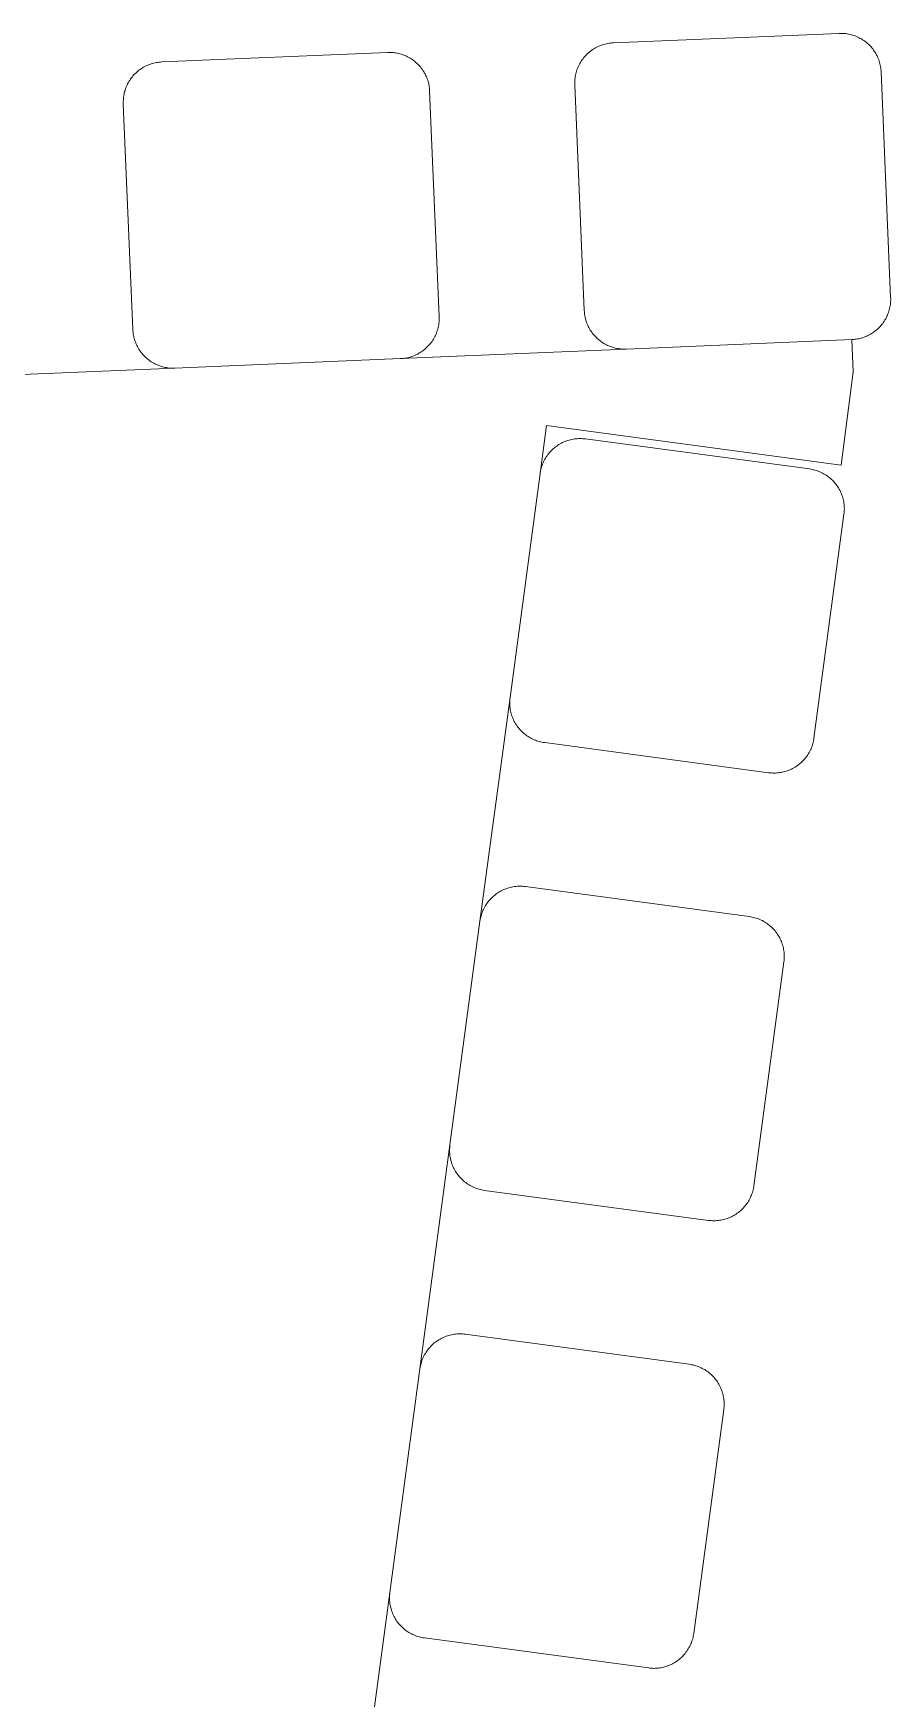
# Model space of a CAD drawing. Header units: millimetres. Extents: x -62 to 2493, y 278 to 1866.
# Drawn here: x 1191.5 to 1297.8, y 1638.2 to 1844.7 of the extents above; entities that cross this region are included whole.
import ezdxf

# ---------------------------------------------------------------- set-up
doc = ezdxf.new("R2010")
doc.units = ezdxf.units.MM
doc.layers.add('ZANO_R', color=7, linetype='Continuous', lineweight=0)

msp = doc.modelspace()

# ---------------------------------------------------------------- linework, layer by layer
at = {"layer": 'ZANO_R'}
for p, q in [((1263.41, 1843.54), (1291.38, 1844.72)), ((1291.38, 1844.72), (1291.55, 1844.72)), ((1291.55, 1844.72), (1291.73, 1844.72)), ((1291.73, 1844.72), (1291.9, 1844.71)), ((1291.9, 1844.71), (1292.07, 1844.7)), ((1292.07, 1844.7), (1292.24, 1844.68)), ((1292.24, 1844.68), (1292.4, 1844.66)), ((1292.4, 1844.66), (1292.57, 1844.63)), ((1292.57, 1844.63), (1292.74, 1844.59)), ((1292.74, 1844.59), (1292.9, 1844.55)), ((1292.9, 1844.55), (1293.07, 1844.5)), ((1293.07, 1844.5), (1293.23, 1844.45)), ((1293.23, 1844.45), (1293.39, 1844.39)), ((1293.39, 1844.39), (1293.55, 1844.33)), ((1293.55, 1844.33), (1293.71, 1844.26)), ((1293.71, 1844.26), (1293.86, 1844.18)), ((1293.86, 1844.18), (1294.01, 1844.1)), ((1294.01, 1844.1), (1294.16, 1844.02)), ((1294.16, 1844.02), (1294.3, 1843.93)), ((1207.46, 1841.17), (1235.43, 1842.35)), ((1235.43, 1842.35), (1235.6, 1842.36)), ((1235.6, 1842.36), (1235.78, 1842.36)), ((1235.78, 1842.36), (1235.95, 1842.35)), ((1235.95, 1842.35), (1236.12, 1842.34)), ((1236.12, 1842.34), (1236.29, 1842.32)), ((1236.29, 1842.32), (1236.45, 1842.29)), ((1236.45, 1842.29), (1236.62, 1842.26)), ((1236.62, 1842.26), (1236.79, 1842.23)), ((1236.79, 1842.23), (1236.95, 1842.18)), ((1236.95, 1842.18), (1237.12, 1842.14)), ((1237.12, 1842.14), (1237.28, 1842.08)), ((1237.28, 1842.08), (1237.44, 1842.02)), ((1237.44, 1842.02), (1237.6, 1841.96)), ((1237.6, 1841.96), (1237.76, 1841.89)), ((1259.82, 1841.8), (1259.94, 1841.92)), ((1259.94, 1841.92), (1260.06, 1842.05)), ((1260.06, 1842.05), (1260.18, 1842.17)), ((1260.18, 1842.17), (1260.3, 1842.28)), ((1260.3, 1842.28), (1260.43, 1842.39)), ((1260.43, 1842.39), (1260.57, 1842.5)), ((1260.57, 1842.5), (1260.7, 1842.6)), ((1260.7, 1842.6), (1260.84, 1842.7)), ((1260.84, 1842.7), (1260.99, 1842.79)), ((1260.99, 1842.79), (1261.13, 1842.88)), ((1261.13, 1842.88), (1261.28, 1842.96)), ((1261.28, 1842.96), (1261.44, 1843.04)), ((1261.44, 1843.04), (1261.59, 1843.11)), ((1261.59, 1843.11), (1261.75, 1843.18)), ((1261.75, 1843.18), (1261.91, 1843.24)), ((1261.91, 1843.24), (1262.07, 1843.29)), ((1262.07, 1843.29), (1262.23, 1843.34)), ((1262.23, 1843.34), (1262.4, 1843.39)), ((1262.4, 1843.39), (1262.56, 1843.43)), ((1262.56, 1843.43), (1262.73, 1843.46)), ((1262.73, 1843.46), (1262.9, 1843.49)), ((1262.9, 1843.49), (1263.07, 1843.51)), ((1263.07, 1843.51), (1263.24, 1843.53)), ((1263.24, 1843.53), (1263.41, 1843.54)), ((1294.3, 1843.93), (1294.45, 1843.83)), ((1294.45, 1843.83), (1294.58, 1843.73)), ((1294.58, 1843.73), (1294.72, 1843.63)), ((1294.72, 1843.63), (1294.85, 1843.52)), ((1294.85, 1843.52), (1294.98, 1843.41)), ((1294.98, 1843.41), (1295.1, 1843.29)), ((1295.1, 1843.29), (1295.22, 1843.17)), ((1295.22, 1843.17), (1295.34, 1843.04)), ((1295.34, 1843.04), (1295.45, 1842.91)), ((1295.45, 1842.91), (1295.55, 1842.78)), ((1295.55, 1842.78), (1295.66, 1842.64)), ((1295.66, 1842.64), (1295.75, 1842.5)), ((1295.75, 1842.5), (1295.85, 1842.36)), ((1295.85, 1842.36), (1295.93, 1842.21)), ((1295.93, 1842.21), (1296.02, 1842.06)), ((1296.02, 1842.06), (1296.09, 1841.91)), ((1296.09, 1841.91), (1296.16, 1841.75)), ((1204.23, 1839.8), (1204.35, 1839.92)), ((1204.35, 1839.92), (1204.48, 1840.03)), ((1204.48, 1840.03), (1204.62, 1840.14)), ((1204.62, 1840.14), (1204.75, 1840.24)), ((1204.75, 1840.24), (1204.89, 1840.33)), ((1204.89, 1840.33), (1205.04, 1840.43)), ((1205.04, 1840.43), (1205.18, 1840.51)), ((1205.18, 1840.51), (1205.33, 1840.6)), ((1205.33, 1840.6), (1205.49, 1840.67)), ((1205.49, 1840.67), (1205.64, 1840.75)), ((1205.64, 1840.75), (1205.8, 1840.81)), ((1205.8, 1840.81), (1205.96, 1840.87)), ((1205.96, 1840.87), (1206.12, 1840.93)), ((1206.12, 1840.93), (1206.28, 1840.98)), ((1206.28, 1840.98), (1206.45, 1841.02)), ((1206.45, 1841.02), (1206.61, 1841.06)), ((1206.61, 1841.06), (1206.78, 1841.1)), ((1206.78, 1841.1), (1206.95, 1841.12)), ((1206.95, 1841.12), (1207.12, 1841.15)), ((1207.12, 1841.15), (1207.29, 1841.16)), ((1207.29, 1841.16), (1207.46, 1841.17)), ((1237.76, 1841.89), (1237.91, 1841.82)), ((1237.91, 1841.82), (1238.06, 1841.74)), ((1238.06, 1841.74), (1238.21, 1841.65)), ((1238.21, 1841.65), (1238.35, 1841.56)), ((1238.35, 1841.56), (1238.5, 1841.47)), ((1238.5, 1841.47), (1238.63, 1841.37)), ((1238.63, 1841.37), (1238.77, 1841.26)), ((1238.77, 1841.26), (1238.9, 1841.15)), ((1238.9, 1841.15), (1239.03, 1841.04)), ((1239.03, 1841.04), (1239.15, 1840.92)), ((1239.15, 1840.92), (1239.27, 1840.8)), ((1239.27, 1840.8), (1239.39, 1840.68)), ((1239.39, 1840.68), (1239.5, 1840.55)), ((1239.5, 1840.55), (1239.6, 1840.41)), ((1239.6, 1840.41), (1239.71, 1840.28)), ((1239.71, 1840.28), (1239.8, 1840.13)), ((1239.8, 1840.13), (1239.9, 1839.99)), ((1239.9, 1839.99), (1239.98, 1839.84)), ((1239.98, 1839.84), (1240.07, 1839.69)), ((1258.75, 1839.69), (1258.79, 1839.85)), ((1258.79, 1839.85), (1258.84, 1840.02)), ((1258.84, 1840.02), (1258.9, 1840.18)), ((1258.9, 1840.18), (1258.95, 1840.34)), ((1258.95, 1840.34), (1259.02, 1840.5)), ((1259.02, 1840.5), (1259.09, 1840.65)), ((1259.09, 1840.65), (1259.16, 1840.81)), ((1259.16, 1840.81), (1259.24, 1840.96)), ((1259.24, 1840.96), (1259.33, 1841.1)), ((1259.33, 1841.1), (1259.42, 1841.25)), ((1259.42, 1841.25), (1259.51, 1841.39)), ((1259.51, 1841.39), (1259.61, 1841.53)), ((1259.61, 1841.53), (1259.72, 1841.67)), ((1259.72, 1841.67), (1259.82, 1841.8)), ((1296.16, 1841.75), (1296.23, 1841.6)), ((1296.23, 1841.6), (1296.29, 1841.44)), ((1296.29, 1841.44), (1296.35, 1841.27)), ((1296.35, 1841.27), (1296.4, 1841.11)), ((1296.4, 1841.11), (1296.44, 1840.95)), ((1296.44, 1840.95), (1296.48, 1840.78)), ((1296.48, 1840.78), (1296.52, 1840.61)), ((1296.52, 1840.61), (1296.54, 1840.44)), ((1296.54, 1840.44), (1296.56, 1840.28)), ((1296.56, 1840.28), (1296.58, 1840.11)), ((1296.58, 1840.11), (1296.59, 1839.93)), ((1296.59, 1839.93), (1297.77, 1811.96)), ((1202.89, 1837.65), (1202.95, 1837.81)), ((1202.95, 1837.81), (1203, 1837.97)), ((1203, 1837.97), (1203.07, 1838.13)), ((1203.07, 1838.13), (1203.14, 1838.29)), ((1203.14, 1838.29), (1203.21, 1838.44)), ((1203.21, 1838.44), (1203.29, 1838.59)), ((1203.29, 1838.59), (1203.38, 1838.74)), ((1203.38, 1838.74), (1203.47, 1838.88)), ((1203.47, 1838.88), (1203.56, 1839.03)), ((1203.56, 1839.03), (1203.66, 1839.17)), ((1203.66, 1839.17), (1203.77, 1839.3)), ((1203.77, 1839.3), (1203.87, 1839.43)), ((1203.87, 1839.43), (1203.99, 1839.56)), ((1203.99, 1839.56), (1204.11, 1839.68)), ((1204.11, 1839.68), (1204.23, 1839.8)), ((1240.07, 1839.69), (1240.14, 1839.54)), ((1240.14, 1839.54), (1240.21, 1839.39)), ((1240.21, 1839.39), (1240.28, 1839.23)), ((1240.28, 1839.23), (1240.34, 1839.07)), ((1240.34, 1839.07), (1240.4, 1838.91)), ((1240.4, 1838.91), (1240.45, 1838.75)), ((1240.45, 1838.75), (1240.49, 1838.58)), ((1240.49, 1838.58), (1240.53, 1838.42)), ((1240.53, 1838.42), (1240.57, 1838.25)), ((1240.57, 1838.25), (1240.59, 1838.08)), ((1240.59, 1838.08), (1240.61, 1837.91)), ((1240.61, 1837.91), (1240.63, 1837.74)), ((1258.62, 1838.67), (1258.63, 1838.84)), ((1258.62, 1838.5), (1258.62, 1838.67)), ((1258.62, 1838.33), (1258.62, 1838.5)), ((1259.81, 1810.35), (1258.62, 1838.33)), ((1258.63, 1838.84), (1258.64, 1839.01)), ((1258.64, 1839.01), (1258.66, 1839.18)), ((1258.66, 1839.18), (1258.69, 1839.35)), ((1258.69, 1839.35), (1258.72, 1839.52)), ((1258.72, 1839.52), (1258.75, 1839.69)), ((1202.67, 1836.31), (1202.68, 1836.48)), ((1202.67, 1836.14), (1202.67, 1836.31)), ((1202.67, 1835.97), (1202.67, 1836.14)), ((1203.86, 1807.99), (1202.67, 1835.97)), ((1202.68, 1836.48), (1202.69, 1836.65)), ((1202.69, 1836.65), (1202.71, 1836.82)), ((1202.71, 1836.82), (1202.74, 1836.99)), ((1202.74, 1836.99), (1202.77, 1837.15)), ((1202.77, 1837.15), (1202.8, 1837.32)), ((1202.8, 1837.32), (1202.84, 1837.49)), ((1202.84, 1837.49), (1202.89, 1837.65)), ((1240.63, 1837.74), (1240.64, 1837.57)), ((1240.64, 1837.57), (1241.82, 1809.59)), ((1297.71, 1810.94), (1297.68, 1810.77)), ((1297.74, 1811.11), (1297.71, 1810.94)), ((1297.76, 1811.28), (1297.74, 1811.11)), ((1297.77, 1811.45), (1297.76, 1811.28)), ((1297.77, 1811.96), (1297.78, 1811.79)), ((1297.78, 1811.62), (1297.77, 1811.45)), ((1297.78, 1811.79), (1297.78, 1811.62)), ((1241.81, 1808.91), (1241.79, 1808.74)), ((1241.82, 1809.08), (1241.81, 1808.91)), ((1241.82, 1809.59), (1241.83, 1809.42)), ((1241.83, 1809.25), (1241.82, 1809.08)), ((1241.83, 1809.42), (1241.83, 1809.25)), ((1259.82, 1810.18), (1259.81, 1810.35)), ((1259.83, 1810.01), (1259.82, 1810.18)), ((1259.85, 1809.85), (1259.83, 1810.01)), ((1259.88, 1809.68), (1259.85, 1809.85)), ((1259.92, 1809.51), (1259.88, 1809.68)), ((1259.95, 1809.34), (1259.92, 1809.51)), ((1260, 1809.18), (1259.95, 1809.34)), ((1260.05, 1809.01), (1260, 1809.18)), ((1260.1, 1808.85), (1260.05, 1809.01)), ((1296.89, 1808.9), (1296.79, 1808.76)), ((1296.98, 1809.04), (1296.89, 1808.9)), ((1297.07, 1809.19), (1296.98, 1809.04)), ((1297.16, 1809.33), (1297.07, 1809.19)), ((1297.24, 1809.48), (1297.16, 1809.33)), ((1297.31, 1809.64), (1297.24, 1809.48)), ((1297.38, 1809.79), (1297.31, 1809.64)), ((1297.44, 1809.95), (1297.38, 1809.79)), ((1297.5, 1810.11), (1297.44, 1809.95)), ((1297.56, 1810.27), (1297.5, 1810.11)), ((1297.6, 1810.44), (1297.56, 1810.27)), ((1297.64, 1810.6), (1297.6, 1810.44)), ((1297.68, 1810.77), (1297.64, 1810.6)), ((1203.87, 1807.82), (1203.86, 1807.99)), ((1203.88, 1807.65), (1203.87, 1807.82)), ((1203.9, 1807.48), (1203.88, 1807.65)), ((1203.93, 1807.31), (1203.9, 1807.48)), ((1203.97, 1807.14), (1203.93, 1807.31)), ((1204, 1806.98), (1203.97, 1807.14)), ((1204.05, 1806.81), (1204, 1806.98)), ((1204.1, 1806.65), (1204.05, 1806.81)), ((1241.12, 1806.82), (1241.03, 1806.68)), ((1241.21, 1806.97), (1241.12, 1806.82)), ((1241.29, 1807.12), (1241.21, 1806.97)), ((1241.36, 1807.27), (1241.29, 1807.12)), ((1241.43, 1807.43), (1241.36, 1807.27)), ((1241.49, 1807.59), (1241.43, 1807.43)), ((1241.55, 1807.75), (1241.49, 1807.59)), ((1241.61, 1807.91), (1241.55, 1807.75)), ((1241.65, 1808.07), (1241.61, 1807.91)), ((1241.69, 1808.24), (1241.65, 1808.07)), ((1241.73, 1808.41), (1241.69, 1808.24)), ((1241.76, 1808.57), (1241.73, 1808.41)), ((1241.79, 1808.74), (1241.76, 1808.57)), ((1260.17, 1808.69), (1260.1, 1808.85)), ((1260.23, 1808.54), (1260.17, 1808.69)), ((1260.3, 1808.38), (1260.23, 1808.54)), ((1260.38, 1808.23), (1260.3, 1808.38)), ((1260.46, 1808.08), (1260.38, 1808.23)), ((1260.55, 1807.93), (1260.46, 1808.08)), ((1260.64, 1807.79), (1260.55, 1807.93)), ((1260.74, 1807.65), (1260.64, 1807.79)), ((1260.84, 1807.51), (1260.74, 1807.65)), ((1260.95, 1807.38), (1260.84, 1807.51)), ((1261.06, 1807.25), (1260.95, 1807.38)), ((1261.18, 1807.12), (1261.06, 1807.25)), ((1261.3, 1807), (1261.18, 1807.12)), ((1261.42, 1806.88), (1261.3, 1807)), ((1261.55, 1806.77), (1261.42, 1806.88)), ((1293.67, 1806.83), (1293.5, 1806.8)), ((1293.83, 1806.86), (1293.67, 1806.83)), ((1294, 1806.9), (1293.83, 1806.86)), ((1294.17, 1806.94), (1294, 1806.9)), ((1294.33, 1807), (1294.17, 1806.94)), ((1294.49, 1807.05), (1294.33, 1807)), ((1294.65, 1807.11), (1294.49, 1807.05)), ((1294.81, 1807.18), (1294.65, 1807.11)), ((1294.96, 1807.25), (1294.81, 1807.18)), ((1295.11, 1807.33), (1294.96, 1807.25)), ((1295.26, 1807.41), (1295.11, 1807.33)), ((1295.41, 1807.5), (1295.26, 1807.41)), ((1295.55, 1807.59), (1295.41, 1807.5)), ((1295.69, 1807.69), (1295.55, 1807.59)), ((1295.83, 1807.79), (1295.69, 1807.69)), ((1295.96, 1807.9), (1295.83, 1807.79)), ((1296.09, 1808.01), (1295.96, 1807.9)), ((1296.22, 1808.12), (1296.09, 1808.01)), ((1296.34, 1808.24), (1296.22, 1808.12)), ((1296.46, 1808.37), (1296.34, 1808.24)), ((1296.57, 1808.49), (1296.46, 1808.37)), ((1296.68, 1808.62), (1296.57, 1808.49)), ((1296.79, 1808.76), (1296.68, 1808.62)), ((1204.15, 1806.49), (1204.1, 1806.65)), ((1204.22, 1806.33), (1204.15, 1806.49)), ((1204.28, 1806.17), (1204.22, 1806.33)), ((1204.35, 1806.02), (1204.28, 1806.17)), ((1204.43, 1805.87), (1204.35, 1806.02)), ((1204.51, 1805.72), (1204.43, 1805.87)), ((1204.6, 1805.57), (1204.51, 1805.72)), ((1204.69, 1805.43), (1204.6, 1805.57)), ((1204.79, 1805.28), (1204.69, 1805.43)), ((1204.89, 1805.15), (1204.79, 1805.28)), ((1205, 1805.01), (1204.89, 1805.15)), ((1205.11, 1804.88), (1205, 1805.01)), ((1205.23, 1804.76), (1205.11, 1804.88)), ((1205.35, 1804.64), (1205.23, 1804.76)), ((1265.01, 1805.57), (1237.04, 1804.39)), ((1238.7, 1804.75), (1238.54, 1804.69)), ((1238.86, 1804.81), (1238.7, 1804.75)), ((1239.01, 1804.89), (1238.86, 1804.81)), ((1239.16, 1804.96), (1239.01, 1804.89)), ((1239.31, 1805.05), (1239.16, 1804.96)), ((1239.46, 1805.13), (1239.31, 1805.05)), ((1239.6, 1805.23), (1239.46, 1805.13)), ((1239.74, 1805.32), (1239.6, 1805.23)), ((1239.88, 1805.42), (1239.74, 1805.32)), ((1240.01, 1805.53), (1239.88, 1805.42)), ((1240.14, 1805.64), (1240.01, 1805.53)), ((1240.27, 1805.76), (1240.14, 1805.64)), ((1240.39, 1805.88), (1240.27, 1805.76)), ((1240.51, 1806), (1240.39, 1805.88)), ((1240.62, 1806.13), (1240.51, 1806)), ((1240.73, 1806.26), (1240.62, 1806.13)), ((1240.84, 1806.39), (1240.73, 1806.26)), ((1240.94, 1806.53), (1240.84, 1806.39)), ((1241.03, 1806.68), (1240.94, 1806.53)), ((1261.68, 1806.66), (1261.55, 1806.77)), ((1261.81, 1806.56), (1261.68, 1806.66)), ((1261.95, 1806.46), (1261.81, 1806.56)), ((1262.09, 1806.36), (1261.95, 1806.46)), ((1262.24, 1806.27), (1262.09, 1806.36)), ((1262.39, 1806.19), (1262.24, 1806.27)), ((1262.54, 1806.11), (1262.39, 1806.19)), ((1262.69, 1806.03), (1262.54, 1806.11)), ((1262.85, 1805.96), (1262.69, 1806.03)), ((1263.01, 1805.9), (1262.85, 1805.96)), ((1263.17, 1805.84), (1263.01, 1805.9)), ((1263.33, 1805.79), (1263.17, 1805.84)), ((1263.49, 1805.74), (1263.33, 1805.79)), ((1263.66, 1805.7), (1263.49, 1805.74)), ((1263.82, 1805.66), (1263.66, 1805.7)), ((1263.99, 1805.63), (1263.82, 1805.66)), ((1264.16, 1805.61), (1263.99, 1805.63)), ((1264.33, 1805.59), (1264.16, 1805.61)), ((1264.5, 1805.58), (1264.33, 1805.59)), ((1264.67, 1805.57), (1264.5, 1805.58)), ((1264.84, 1805.57), (1264.67, 1805.57)), ((1265.01, 1805.57), (1264.84, 1805.57)), ((1292.99, 1806.75), (1265.01, 1805.57)), ((1293.13, 1802.76), (1292.97, 1806.75)), ((1293.16, 1806.76), (1292.99, 1806.75)), ((1293.33, 1806.78), (1293.16, 1806.76)), ((1293.5, 1806.8), (1293.33, 1806.78)), ((1209.06, 1803.21), (1181.09, 1802.02)), ((1205.47, 1804.52), (1205.35, 1804.64)), ((1205.6, 1804.41), (1205.47, 1804.52)), ((1205.73, 1804.3), (1205.6, 1804.41)), ((1205.86, 1804.19), (1205.73, 1804.3)), ((1206, 1804.09), (1205.86, 1804.19)), ((1206.14, 1804), (1206, 1804.09)), ((1206.29, 1803.91), (1206.14, 1804)), ((1206.44, 1803.82), (1206.29, 1803.91)), ((1206.59, 1803.74), (1206.44, 1803.82)), ((1206.74, 1803.67), (1206.59, 1803.74)), ((1206.9, 1803.6), (1206.74, 1803.67)), ((1207.06, 1803.54), (1206.9, 1803.6)), ((1207.22, 1803.48), (1207.06, 1803.54)), ((1207.38, 1803.42), (1207.22, 1803.48)), ((1207.54, 1803.38), (1207.38, 1803.42)), ((1207.71, 1803.33), (1207.54, 1803.38)), ((1207.87, 1803.3), (1207.71, 1803.33)), ((1208.04, 1803.27), (1207.87, 1803.3)), ((1208.21, 1803.24), (1208.04, 1803.27)), ((1208.38, 1803.22), (1208.21, 1803.24)), ((1208.55, 1803.21), (1208.38, 1803.22)), ((1208.72, 1803.2), (1208.55, 1803.21)), ((1208.89, 1803.2), (1208.72, 1803.2)), ((1209.06, 1803.21), (1208.89, 1803.2)), ((1237.04, 1804.39), (1209.06, 1803.21)), ((1237.21, 1804.4), (1237.04, 1804.39)), ((1237.38, 1804.41), (1237.21, 1804.4)), ((1237.55, 1804.44), (1237.38, 1804.41)), ((1237.72, 1804.46), (1237.55, 1804.44)), ((1237.88, 1804.5), (1237.72, 1804.46)), ((1238.05, 1804.54), (1237.88, 1804.5)), ((1238.22, 1804.58), (1238.05, 1804.54)), ((1238.38, 1804.63), (1238.22, 1804.58)), ((1238.54, 1804.69), (1238.38, 1804.63)), ((1291.64, 1791.19), (1293.13, 1802.76)), ((1254.33, 1790.14), (1255.13, 1796.09)), ((1255.13, 1796.09), (1291.64, 1791.19)), ((1258.42, 1794.4), (1258.59, 1794.43)), ((1258.59, 1794.43), (1258.76, 1794.45)), ((1258.76, 1794.45), (1258.93, 1794.46)), ((1258.93, 1794.46), (1259.1, 1794.47)), ((1259.1, 1794.47), (1259.27, 1794.47)), ((1259.27, 1794.47), (1259.44, 1794.47)), ((1259.44, 1794.47), (1259.61, 1794.46)), ((1259.61, 1794.46), (1259.78, 1794.45)), ((1259.78, 1794.45), (1259.95, 1794.43)), ((1259.95, 1794.43), (1287.7, 1790.71)), ((1255.19, 1792.34), (1255.29, 1792.48)), ((1255.29, 1792.48), (1255.4, 1792.62)), ((1255.4, 1792.62), (1255.51, 1792.75)), ((1255.51, 1792.75), (1255.62, 1792.88)), ((1255.62, 1792.88), (1255.74, 1793)), ((1255.74, 1793), (1255.86, 1793.12)), ((1255.86, 1793.12), (1255.99, 1793.23)), ((1255.99, 1793.23), (1256.12, 1793.34)), ((1256.12, 1793.34), (1256.25, 1793.45)), ((1256.25, 1793.45), (1256.39, 1793.55)), ((1256.39, 1793.55), (1256.53, 1793.65)), ((1256.53, 1793.65), (1256.67, 1793.74)), ((1256.67, 1793.74), (1256.82, 1793.82)), ((1256.82, 1793.82), (1256.97, 1793.91)), ((1256.97, 1793.91), (1257.12, 1793.98)), ((1257.12, 1793.98), (1257.28, 1794.05)), ((1257.28, 1794.05), (1257.44, 1794.12)), ((1257.44, 1794.12), (1257.6, 1794.18)), ((1257.6, 1794.18), (1257.76, 1794.24)), ((1257.76, 1794.24), (1257.92, 1794.28)), ((1257.92, 1794.28), (1258.09, 1794.33)), ((1258.09, 1794.33), (1258.25, 1794.37)), ((1258.25, 1794.37), (1258.42, 1794.4)), ((1254.33, 1790.14), (1254.35, 1790.31)), ((1254.35, 1790.31), (1254.39, 1790.48)), ((1254.39, 1790.48), (1254.42, 1790.64)), ((1254.42, 1790.64), (1254.47, 1790.81)), ((1254.47, 1790.81), (1254.51, 1790.97)), ((1254.51, 1790.97), (1254.57, 1791.13)), ((1254.57, 1791.13), (1254.63, 1791.29)), ((1254.63, 1791.29), (1254.69, 1791.45)), ((1254.69, 1791.45), (1254.76, 1791.61)), ((1254.76, 1791.61), (1254.84, 1791.76)), ((1254.84, 1791.76), (1254.92, 1791.91)), ((1254.92, 1791.91), (1255, 1792.06)), ((1255, 1792.06), (1255.1, 1792.2)), ((1255.1, 1792.2), (1255.19, 1792.34)), ((1287.7, 1790.71), (1287.87, 1790.68)), ((1287.87, 1790.68), (1288.04, 1790.65)), ((1288.04, 1790.65), (1288.2, 1790.61)), ((1288.2, 1790.61), (1288.37, 1790.57)), ((1288.37, 1790.57), (1288.53, 1790.52)), ((1288.53, 1790.52), (1288.7, 1790.47)), ((1288.7, 1790.47), (1288.86, 1790.41)), ((1288.86, 1790.41), (1289.01, 1790.34)), ((1289.01, 1790.34), (1289.17, 1790.27)), ((1250.61, 1762.39), (1254.33, 1790.14)), ((1289.17, 1790.27), (1289.32, 1790.2)), ((1289.32, 1790.2), (1289.47, 1790.12)), ((1289.47, 1790.12), (1289.62, 1790.03)), ((1289.62, 1790.03), (1289.77, 1789.94)), ((1289.77, 1789.94), (1289.91, 1789.84)), ((1289.91, 1789.84), (1290.04, 1789.74)), ((1290.04, 1789.74), (1290.18, 1789.64)), ((1290.18, 1789.64), (1290.31, 1789.53)), ((1290.31, 1789.53), (1290.44, 1789.42)), ((1290.44, 1789.42), (1290.56, 1789.3)), ((1290.56, 1789.3), (1290.68, 1789.18)), ((1290.68, 1789.18), (1290.79, 1789.05)), ((1290.79, 1789.05), (1290.9, 1788.92)), ((1290.9, 1788.92), (1291.01, 1788.78)), ((1291.01, 1788.78), (1291.11, 1788.65)), ((1291.11, 1788.65), (1291.21, 1788.51)), ((1291.21, 1788.51), (1291.3, 1788.36)), ((1291.3, 1788.36), (1291.39, 1788.22)), ((1291.39, 1788.22), (1291.47, 1788.07)), ((1291.47, 1788.07), (1291.54, 1787.91)), ((1291.54, 1787.91), (1291.62, 1787.76)), ((1291.62, 1787.76), (1291.68, 1787.6)), ((1291.68, 1787.6), (1291.74, 1787.44)), ((1291.74, 1787.44), (1291.8, 1787.28)), ((1291.8, 1787.28), (1291.85, 1787.12)), ((1291.85, 1787.12), (1291.89, 1786.95)), ((1291.89, 1786.95), (1291.93, 1786.78)), ((1291.93, 1786.78), (1291.96, 1786.62)), ((1291.96, 1786.62), (1291.99, 1786.45)), ((1291.99, 1786.45), (1292.01, 1786.28)), ((1292.01, 1786.28), (1292.02, 1786.11)), ((1291.99, 1785.09), (1288.27, 1757.33)), ((1292.01, 1785.26), (1291.99, 1785.09)), ((1292.03, 1785.43), (1292.01, 1785.26)), ((1292.02, 1786.11), (1292.03, 1785.94)), ((1292.03, 1785.94), (1292.04, 1785.77)), ((1292.04, 1785.77), (1292.03, 1785.6)), ((1292.03, 1785.6), (1292.03, 1785.43)), ((1246.88, 1734.64), (1250.61, 1762.39)), ((1250.56, 1761.88), (1250.57, 1762.05)), ((1250.56, 1761.71), (1250.56, 1761.88)), ((1250.56, 1761.54), (1250.56, 1761.71)), ((1250.57, 1761.37), (1250.56, 1761.54)), ((1250.57, 1762.05), (1250.59, 1762.22)), ((1250.59, 1762.22), (1250.61, 1762.39)), ((1250.59, 1761.2), (1250.57, 1761.37)), ((1250.61, 1761.03), (1250.59, 1761.2)), ((1250.64, 1760.86), (1250.61, 1761.03)), ((1250.67, 1760.69), (1250.64, 1760.86)), ((1250.71, 1760.52), (1250.67, 1760.69)), ((1250.75, 1760.36), (1250.71, 1760.52)), ((1250.8, 1760.2), (1250.75, 1760.36)), ((1250.86, 1760.03), (1250.8, 1760.2)), ((1250.92, 1759.87), (1250.86, 1760.03)), ((1250.98, 1759.72), (1250.92, 1759.87)), ((1251.05, 1759.56), (1250.98, 1759.72)), ((1251.13, 1759.41), (1251.05, 1759.56)), ((1251.21, 1759.26), (1251.13, 1759.41)), ((1251.3, 1759.11), (1251.21, 1759.26)), ((1251.39, 1758.97), (1251.3, 1759.11)), ((1251.49, 1758.83), (1251.39, 1758.97)), ((1251.59, 1758.69), (1251.49, 1758.83)), ((1251.69, 1758.56), (1251.59, 1758.69)), ((1251.8, 1758.42), (1251.69, 1758.56)), ((1251.92, 1758.3), (1251.8, 1758.42)), ((1252.04, 1758.18), (1251.92, 1758.3)), ((1252.16, 1758.06), (1252.04, 1758.18)), ((1252.29, 1757.94), (1252.16, 1758.06)), ((1252.42, 1757.83), (1252.29, 1757.94)), ((1252.55, 1757.73), (1252.42, 1757.83)), ((1252.69, 1757.63), (1252.55, 1757.73)), ((1252.83, 1757.53), (1252.69, 1757.63)), ((1252.98, 1757.44), (1252.83, 1757.53)), ((1253.12, 1757.36), (1252.98, 1757.44)), ((1253.28, 1757.28), (1253.12, 1757.36)), ((1253.43, 1757.2), (1253.28, 1757.28)), ((1288.27, 1757.33), (1288.24, 1757.17)), ((1253.58, 1757.13), (1253.43, 1757.2)), ((1253.74, 1757.07), (1253.58, 1757.13)), ((1253.9, 1757.01), (1253.74, 1757.07)), ((1254.06, 1756.95), (1253.9, 1757.01)), ((1254.23, 1756.9), (1254.06, 1756.95)), ((1254.39, 1756.86), (1254.23, 1756.9)), ((1254.56, 1756.82), (1254.39, 1756.86)), ((1254.73, 1756.79), (1254.56, 1756.82)), ((1254.9, 1756.77), (1254.73, 1756.79)), ((1282.65, 1753.04), (1254.9, 1756.77)), ((1287.5, 1755.27), (1287.41, 1755.13)), ((1287.59, 1755.42), (1287.5, 1755.27)), ((1287.68, 1755.56), (1287.59, 1755.42)), ((1287.76, 1755.71), (1287.68, 1755.56)), ((1287.84, 1755.87), (1287.76, 1755.71)), ((1287.91, 1756.02), (1287.84, 1755.87)), ((1287.97, 1756.18), (1287.91, 1756.02)), ((1288.03, 1756.34), (1287.97, 1756.18)), ((1288.08, 1756.5), (1288.03, 1756.34)), ((1288.13, 1756.67), (1288.08, 1756.5)), ((1288.17, 1756.83), (1288.13, 1756.67)), ((1288.21, 1757), (1288.17, 1756.83)), ((1288.24, 1757.17), (1288.21, 1757)), ((1284.51, 1753.15), (1284.35, 1753.11)), ((1284.68, 1753.19), (1284.51, 1753.15)), ((1284.84, 1753.24), (1284.68, 1753.19)), ((1285, 1753.29), (1284.84, 1753.24)), ((1285.16, 1753.35), (1285, 1753.29)), ((1285.32, 1753.42), (1285.16, 1753.35)), ((1285.47, 1753.49), (1285.32, 1753.42)), ((1285.63, 1753.57), (1285.47, 1753.49)), ((1285.78, 1753.65), (1285.63, 1753.57)), ((1285.92, 1753.74), (1285.78, 1753.65)), ((1286.07, 1753.83), (1285.92, 1753.74)), ((1286.21, 1753.92), (1286.07, 1753.83)), ((1286.35, 1754.03), (1286.21, 1753.92)), ((1286.48, 1754.13), (1286.35, 1754.03)), ((1286.61, 1754.24), (1286.48, 1754.13)), ((1286.74, 1754.36), (1286.61, 1754.24)), ((1286.86, 1754.48), (1286.74, 1754.36)), ((1286.98, 1754.6), (1286.86, 1754.48)), ((1287.09, 1754.73), (1286.98, 1754.6)), ((1287.2, 1754.86), (1287.09, 1754.73)), ((1287.31, 1754.99), (1287.2, 1754.86)), ((1287.41, 1755.13), (1287.31, 1754.99)), ((1282.82, 1753.02), (1282.65, 1753.04)), ((1282.99, 1753.01), (1282.82, 1753.02)), ((1283.16, 1753), (1282.99, 1753.01)), ((1283.33, 1753), (1283.16, 1753)), ((1283.5, 1753), (1283.33, 1753)), ((1283.67, 1753.01), (1283.5, 1753)), ((1283.84, 1753.03), (1283.67, 1753.01)), ((1284.01, 1753.05), (1283.84, 1753.03)), ((1284.18, 1753.07), (1284.01, 1753.05)), ((1284.35, 1753.11), (1284.18, 1753.07)), ((1249.99, 1738.62), (1250.15, 1738.68)), ((1250.15, 1738.68), (1250.31, 1738.73)), ((1250.31, 1738.73), (1250.47, 1738.78)), ((1250.47, 1738.78), (1250.64, 1738.83)), ((1250.64, 1738.83), (1250.8, 1738.86)), ((1250.8, 1738.86), (1250.97, 1738.9)), ((1250.97, 1738.9), (1251.14, 1738.92)), ((1251.14, 1738.92), (1251.31, 1738.94)), ((1251.31, 1738.94), (1251.48, 1738.96)), ((1251.48, 1738.96), (1251.65, 1738.97)), ((1251.65, 1738.97), (1251.82, 1738.97)), ((1251.82, 1738.97), (1251.99, 1738.97)), ((1251.99, 1738.97), (1252.16, 1738.96)), ((1252.16, 1738.96), (1252.33, 1738.95)), ((1252.33, 1738.95), (1252.5, 1738.93)), ((1252.5, 1738.93), (1280.25, 1735.2)), ((1247.56, 1736.56), (1247.65, 1736.7)), ((1247.65, 1736.7), (1247.74, 1736.84)), ((1247.74, 1736.84), (1247.84, 1736.98)), ((1247.84, 1736.98), (1247.95, 1737.11)), ((1247.95, 1737.11), (1248.06, 1737.25)), ((1248.06, 1737.25), (1248.17, 1737.37)), ((1248.17, 1737.37), (1248.29, 1737.5)), ((1248.29, 1737.5), (1248.41, 1737.61)), ((1248.41, 1737.61), (1248.54, 1737.73)), ((1248.54, 1737.73), (1248.67, 1737.84)), ((1248.67, 1737.84), (1248.8, 1737.95)), ((1248.8, 1737.95), (1248.94, 1738.05)), ((1248.94, 1738.05), (1249.08, 1738.14)), ((1249.08, 1738.14), (1249.23, 1738.24)), ((1249.23, 1738.24), (1249.37, 1738.32)), ((1249.37, 1738.32), (1249.52, 1738.4)), ((1249.52, 1738.4), (1249.68, 1738.48)), ((1249.68, 1738.48), (1249.83, 1738.55)), ((1249.83, 1738.55), (1249.99, 1738.62)), ((1243.16, 1706.89), (1246.88, 1734.64)), ((1246.88, 1734.64), (1246.91, 1734.81)), ((1246.91, 1734.81), (1246.94, 1734.97)), ((1246.94, 1734.97), (1246.98, 1735.14)), ((1246.98, 1735.14), (1247.02, 1735.31)), ((1247.02, 1735.31), (1247.07, 1735.47)), ((1247.07, 1735.47), (1247.12, 1735.63)), ((1247.12, 1735.63), (1247.18, 1735.79)), ((1247.18, 1735.79), (1247.25, 1735.95)), ((1247.25, 1735.95), (1247.32, 1736.1)), ((1247.32, 1736.1), (1247.39, 1736.26)), ((1247.39, 1736.26), (1247.47, 1736.41)), ((1247.47, 1736.41), (1247.56, 1736.56)), ((1280.25, 1735.2), (1280.42, 1735.18)), ((1280.42, 1735.18), (1280.59, 1735.15)), ((1280.59, 1735.15), (1280.76, 1735.11)), ((1280.76, 1735.11), (1280.92, 1735.07)), ((1280.92, 1735.07), (1281.09, 1735.02)), ((1281.09, 1735.02), (1281.25, 1734.96)), ((1281.25, 1734.96), (1281.41, 1734.91)), ((1281.41, 1734.91), (1281.57, 1734.84)), ((1281.57, 1734.84), (1281.72, 1734.77)), ((1281.72, 1734.77), (1281.88, 1734.7)), ((1281.88, 1734.7), (1282.03, 1734.61)), ((1282.03, 1734.61), (1282.17, 1734.53)), ((1282.17, 1734.53), (1282.32, 1734.44)), ((1282.32, 1734.44), (1282.46, 1734.34)), ((1282.46, 1734.34), (1282.6, 1734.24)), ((1282.6, 1734.24), (1282.73, 1734.14)), ((1282.73, 1734.14), (1282.86, 1734.03)), ((1282.86, 1734.03), (1282.99, 1733.91)), ((1282.99, 1733.91), (1283.11, 1733.8)), ((1283.11, 1733.8), (1283.23, 1733.67)), ((1283.23, 1733.67), (1283.35, 1733.55)), ((1283.35, 1733.55), (1283.46, 1733.42)), ((1283.46, 1733.42), (1283.56, 1733.28)), ((1283.56, 1733.28), (1283.66, 1733.14)), ((1283.66, 1733.14), (1283.76, 1733)), ((1283.76, 1733), (1283.85, 1732.86)), ((1283.85, 1732.86), (1283.94, 1732.71)), ((1283.94, 1732.71), (1284.02, 1732.56)), ((1284.02, 1732.56), (1284.1, 1732.41)), ((1284.1, 1732.41), (1284.17, 1732.25)), ((1284.17, 1732.25), (1284.23, 1732.1)), ((1284.23, 1732.1), (1284.3, 1731.94)), ((1284.3, 1731.94), (1284.35, 1731.78)), ((1284.35, 1731.78), (1284.4, 1731.61)), ((1284.4, 1731.61), (1284.44, 1731.45)), ((1284.44, 1731.45), (1284.48, 1731.28)), ((1284.48, 1731.28), (1284.51, 1731.11)), ((1284.51, 1731.11), (1284.54, 1730.94)), ((1284.54, 1730.94), (1284.56, 1730.78)), ((1284.56, 1730.78), (1284.58, 1730.61)), ((1284.58, 1730.61), (1284.59, 1730.43)), ((1284.59, 1730.43), (1284.59, 1730.26)), ((1284.54, 1729.58), (1280.82, 1701.83)), ((1284.56, 1729.75), (1284.54, 1729.58)), ((1284.58, 1729.92), (1284.56, 1729.75)), ((1284.59, 1730.09), (1284.58, 1729.92)), ((1284.59, 1730.26), (1284.59, 1730.09)), ((1239.44, 1679.13), (1243.16, 1706.89)), ((1243.11, 1706.2), (1243.12, 1706.38)), ((1243.12, 1706.03), (1243.11, 1706.2)), ((1243.12, 1706.38), (1243.13, 1706.55)), ((1243.13, 1705.86), (1243.12, 1706.03)), ((1243.13, 1706.55), (1243.14, 1706.72)), ((1243.14, 1705.69), (1243.13, 1705.86)), ((1243.14, 1706.72), (1243.16, 1706.89)), ((1243.16, 1705.52), (1243.14, 1705.69)), ((1243.19, 1705.36), (1243.16, 1705.52)), ((1243.22, 1705.19), (1243.19, 1705.36)), ((1243.26, 1705.02), (1243.22, 1705.19)), ((1243.3, 1704.86), (1243.26, 1705.02)), ((1243.35, 1704.69), (1243.3, 1704.86)), ((1243.41, 1704.53), (1243.35, 1704.69)), ((1243.47, 1704.37), (1243.41, 1704.53)), ((1243.53, 1704.21), (1243.47, 1704.37)), ((1243.61, 1704.06), (1243.53, 1704.21)), ((1243.68, 1703.91), (1243.61, 1704.06)), ((1243.76, 1703.76), (1243.68, 1703.91)), ((1243.85, 1703.61), (1243.76, 1703.76)), ((1243.94, 1703.46), (1243.85, 1703.61)), ((1244.04, 1703.32), (1243.94, 1703.46)), ((1244.14, 1703.19), (1244.04, 1703.32)), ((1244.25, 1703.05), (1244.14, 1703.19)), ((1244.36, 1702.92), (1244.25, 1703.05)), ((1244.47, 1702.8), (1244.36, 1702.92)), ((1244.59, 1702.67), (1244.47, 1702.8)), ((1244.71, 1702.56), (1244.59, 1702.67)), ((1244.84, 1702.44), (1244.71, 1702.56)), ((1244.97, 1702.33), (1244.84, 1702.44)), ((1245.11, 1702.23), (1244.97, 1702.33)), ((1245.24, 1702.13), (1245.11, 1702.23)), ((1245.39, 1702.03), (1245.24, 1702.13)), ((1245.53, 1701.94), (1245.39, 1702.03)), ((1245.68, 1701.85), (1245.53, 1701.94)), ((1245.83, 1701.77), (1245.68, 1701.85)), ((1245.98, 1701.7), (1245.83, 1701.77)), ((1246.14, 1701.63), (1245.98, 1701.7)), ((1246.3, 1701.56), (1246.14, 1701.63)), ((1246.46, 1701.5), (1246.3, 1701.56)), ((1246.62, 1701.45), (1246.46, 1701.5)), ((1280.76, 1701.5), (1280.73, 1701.33)), ((1280.8, 1701.66), (1280.76, 1701.5)), ((1280.82, 1701.83), (1280.8, 1701.66)), ((1246.78, 1701.4), (1246.62, 1701.45)), ((1246.95, 1701.36), (1246.78, 1701.4)), ((1247.11, 1701.32), (1246.95, 1701.36)), ((1247.28, 1701.29), (1247.11, 1701.32)), ((1247.45, 1701.26), (1247.28, 1701.29)), ((1275.2, 1697.54), (1247.45, 1701.26)), ((1279.86, 1699.49), (1279.75, 1699.35)), ((1279.96, 1699.63), (1279.86, 1699.49)), ((1280.06, 1699.77), (1279.96, 1699.63)), ((1280.15, 1699.91), (1280.06, 1699.77)), ((1280.23, 1700.06), (1280.15, 1699.91)), ((1280.31, 1700.21), (1280.23, 1700.06)), ((1280.39, 1700.36), (1280.31, 1700.21)), ((1280.46, 1700.52), (1280.39, 1700.36)), ((1280.52, 1700.68), (1280.46, 1700.52)), ((1280.58, 1700.84), (1280.52, 1700.68)), ((1280.64, 1701), (1280.58, 1700.84)), ((1280.68, 1701.16), (1280.64, 1701)), ((1280.73, 1701.33), (1280.68, 1701.16)), ((1275.37, 1697.52), (1275.2, 1697.54)), ((1275.54, 1697.51), (1275.37, 1697.52)), ((1275.71, 1697.5), (1275.54, 1697.51)), ((1275.88, 1697.5), (1275.71, 1697.5)), ((1276.05, 1697.5), (1275.88, 1697.5)), ((1276.22, 1697.51), (1276.05, 1697.5)), ((1276.39, 1697.52), (1276.22, 1697.51)), ((1276.56, 1697.55), (1276.39, 1697.52)), ((1276.73, 1697.57), (1276.56, 1697.55)), ((1276.9, 1697.6), (1276.73, 1697.57)), ((1277.07, 1697.64), (1276.9, 1697.6)), ((1277.23, 1697.69), (1277.07, 1697.64)), ((1277.39, 1697.74), (1277.23, 1697.69)), ((1277.56, 1697.79), (1277.39, 1697.74)), ((1277.71, 1697.85), (1277.56, 1697.79)), ((1277.87, 1697.92), (1277.71, 1697.85)), ((1278.03, 1697.99), (1277.87, 1697.92)), ((1278.18, 1698.06), (1278.03, 1697.99)), ((1278.33, 1698.15), (1278.18, 1698.06)), ((1278.48, 1698.23), (1278.33, 1698.15)), ((1278.62, 1698.32), (1278.48, 1698.23)), ((1278.76, 1698.42), (1278.62, 1698.32)), ((1278.9, 1698.52), (1278.76, 1698.42)), ((1279.03, 1698.63), (1278.9, 1698.52)), ((1279.16, 1698.74), (1279.03, 1698.63)), ((1279.29, 1698.85), (1279.16, 1698.74)), ((1279.41, 1698.97), (1279.29, 1698.85)), ((1279.53, 1699.1), (1279.41, 1698.97)), ((1279.64, 1699.22), (1279.53, 1699.1)), ((1279.75, 1699.35), (1279.64, 1699.22)), ((1242.08, 1682.9), (1242.23, 1682.98)), ((1242.23, 1682.98), (1242.38, 1683.05)), ((1242.38, 1683.05), (1242.54, 1683.11)), ((1242.54, 1683.11), (1242.7, 1683.17)), ((1242.7, 1683.17), (1242.86, 1683.23)), ((1242.86, 1683.23), (1243.03, 1683.28)), ((1243.03, 1683.28), (1243.19, 1683.32)), ((1243.19, 1683.32), (1243.36, 1683.36)), ((1243.36, 1683.36), (1243.53, 1683.39)), ((1243.53, 1683.39), (1243.69, 1683.42)), ((1243.69, 1683.42), (1243.86, 1683.44)), ((1243.86, 1683.44), (1244.03, 1683.46)), ((1244.03, 1683.46), (1244.2, 1683.47)), ((1244.2, 1683.47), (1244.37, 1683.47)), ((1244.37, 1683.47), (1244.55, 1683.47)), ((1244.55, 1683.47), (1244.72, 1683.46)), ((1244.72, 1683.46), (1244.89, 1683.44)), ((1244.89, 1683.44), (1245.06, 1683.42)), ((1245.06, 1683.42), (1272.81, 1679.7)), ((1239.94, 1680.76), (1240.02, 1680.91)), ((1240.02, 1680.91), (1240.11, 1681.05)), ((1240.11, 1681.05), (1240.2, 1681.2)), ((1240.2, 1681.2), (1240.3, 1681.34)), ((1240.3, 1681.34), (1240.4, 1681.48)), ((1240.4, 1681.48), (1240.5, 1681.61)), ((1240.5, 1681.61), (1240.61, 1681.74)), ((1240.61, 1681.74), (1240.73, 1681.87)), ((1240.73, 1681.87), (1240.84, 1681.99)), ((1240.84, 1681.99), (1240.97, 1682.11)), ((1240.97, 1682.11), (1241.09, 1682.23)), ((1241.09, 1682.23), (1241.22, 1682.34)), ((1241.22, 1682.34), (1241.36, 1682.44)), ((1241.36, 1682.44), (1241.49, 1682.54)), ((1241.49, 1682.54), (1241.64, 1682.64)), ((1241.64, 1682.64), (1241.78, 1682.73)), ((1241.78, 1682.73), (1241.93, 1682.82)), ((1241.93, 1682.82), (1242.08, 1682.9)), ((1235.71, 1651.38), (1239.44, 1679.13)), ((1239.44, 1679.13), (1239.46, 1679.3)), ((1239.46, 1679.3), (1239.49, 1679.47)), ((1239.49, 1679.47), (1239.53, 1679.64)), ((1239.53, 1679.64), (1239.57, 1679.8)), ((1239.57, 1679.8), (1239.62, 1679.97)), ((1239.62, 1679.97), (1239.67, 1680.13)), ((1239.67, 1680.13), (1239.73, 1680.29)), ((1239.73, 1680.29), (1239.8, 1680.45)), ((1239.8, 1680.45), (1239.87, 1680.6)), ((1239.87, 1680.6), (1239.94, 1680.76)), ((1272.81, 1679.7), (1272.98, 1679.68)), ((1272.98, 1679.68), (1273.14, 1679.64)), ((1273.14, 1679.64), (1273.31, 1679.61)), ((1273.31, 1679.61), (1273.48, 1679.56)), ((1273.48, 1679.56), (1273.64, 1679.52)), ((1273.64, 1679.52), (1273.8, 1679.46)), ((1273.8, 1679.46), (1273.96, 1679.4)), ((1273.96, 1679.4), (1274.12, 1679.34)), ((1274.12, 1679.34), (1274.28, 1679.27)), ((1274.28, 1679.27), (1274.43, 1679.19)), ((1274.43, 1679.19), (1274.58, 1679.11)), ((1274.58, 1679.11), (1274.73, 1679.03)), ((1274.73, 1679.03), (1274.87, 1678.94)), ((1274.87, 1678.94), (1275.01, 1678.84)), ((1275.01, 1678.84), (1275.15, 1678.74)), ((1275.15, 1678.74), (1275.29, 1678.63)), ((1275.29, 1678.63), (1275.42, 1678.52)), ((1275.42, 1678.52), (1275.54, 1678.41)), ((1275.54, 1678.41), (1275.67, 1678.29)), ((1275.67, 1678.29), (1275.79, 1678.17)), ((1275.79, 1678.17), (1275.9, 1678.04)), ((1275.9, 1678.04), (1276.01, 1677.91)), ((1276.01, 1677.91), (1276.12, 1677.78)), ((1276.12, 1677.78), (1276.22, 1677.64)), ((1276.22, 1677.64), (1276.31, 1677.5)), ((1276.31, 1677.5), (1276.41, 1677.36)), ((1276.41, 1677.36), (1276.49, 1677.21)), ((1276.49, 1677.21), (1276.57, 1677.06)), ((1276.57, 1677.06), (1276.65, 1676.91)), ((1276.65, 1676.91), (1276.72, 1676.75)), ((1276.72, 1676.75), (1276.79, 1676.59)), ((1276.79, 1676.59), (1276.85, 1676.44)), ((1276.85, 1676.44), (1276.9, 1676.27)), ((1276.9, 1676.27), (1276.95, 1676.11)), ((1276.95, 1676.11), (1277, 1675.95)), ((1277, 1675.95), (1277.03, 1675.78)), ((1277.03, 1675.78), (1277.07, 1675.61)), ((1277.07, 1675.61), (1277.09, 1675.44)), ((1277.09, 1675.44), (1277.11, 1675.27)), ((1277.11, 1675.27), (1277.13, 1675.1)), ((1277.13, 1675.1), (1277.14, 1674.93)), ((1277.14, 1674.93), (1277.14, 1674.76)), ((1277.14, 1674.76), (1277.14, 1674.59)), ((1277.1, 1674.08), (1273.37, 1646.33)), ((1277.12, 1674.25), (1277.1, 1674.08)), ((1277.13, 1674.42), (1277.12, 1674.25)), ((1277.14, 1674.59), (1277.13, 1674.42)), ((1231.99, 1623.63), (1235.71, 1651.38)), ((1235.67, 1650.87), (1235.68, 1651.04)), ((1235.67, 1650.7), (1235.67, 1650.87)), ((1235.67, 1650.53), (1235.67, 1650.7)), ((1235.68, 1650.36), (1235.67, 1650.53)), ((1235.68, 1651.04), (1235.69, 1651.21)), ((1235.7, 1650.19), (1235.68, 1650.36)), ((1235.69, 1651.21), (1235.71, 1651.38)), ((1235.72, 1650.02), (1235.7, 1650.19)), ((1235.74, 1649.85), (1235.72, 1650.02)), ((1235.78, 1649.68), (1235.74, 1649.85)), ((1235.81, 1649.52), (1235.78, 1649.68)), ((1235.86, 1649.35), (1235.81, 1649.52)), ((1235.91, 1649.19), (1235.86, 1649.35)), ((1235.96, 1649.03), (1235.91, 1649.19)), ((1236.02, 1648.87), (1235.96, 1649.03)), ((1236.09, 1648.71), (1236.02, 1648.87)), ((1236.16, 1648.56), (1236.09, 1648.71)), ((1236.24, 1648.4), (1236.16, 1648.56)), ((1236.32, 1648.25), (1236.24, 1648.4)), ((1236.4, 1648.11), (1236.32, 1648.25)), ((1236.5, 1647.96), (1236.4, 1648.11)), ((1236.59, 1647.82), (1236.5, 1647.96)), ((1236.69, 1647.68), (1236.59, 1647.82)), ((1236.8, 1647.55), (1236.69, 1647.68)), ((1236.91, 1647.42), (1236.8, 1647.55)), ((1237.02, 1647.29), (1236.91, 1647.42)), ((1237.14, 1647.17), (1237.02, 1647.29)), ((1237.27, 1647.05), (1237.14, 1647.17)), ((1237.39, 1646.94), (1237.27, 1647.05)), ((1237.52, 1646.83), (1237.39, 1646.94)), ((1237.66, 1646.72), (1237.52, 1646.83)), ((1237.8, 1646.62), (1237.66, 1646.72)), ((1237.94, 1646.53), (1237.8, 1646.62)), ((1238.08, 1646.44), (1237.94, 1646.53)), ((1238.23, 1646.35), (1238.08, 1646.44)), ((1238.38, 1646.27), (1238.23, 1646.35)), ((1238.53, 1646.2), (1238.38, 1646.27)), ((1238.69, 1646.13), (1238.53, 1646.2)), ((1238.85, 1646.06), (1238.69, 1646.13)), ((1239.01, 1646), (1238.85, 1646.06)), ((1239.17, 1645.95), (1239.01, 1646)), ((1239.33, 1645.9), (1239.17, 1645.95)), ((1239.5, 1645.86), (1239.33, 1645.9)), ((1239.67, 1645.82), (1239.5, 1645.86)), ((1239.83, 1645.79), (1239.67, 1645.82)), ((1240, 1645.76), (1239.83, 1645.79)), ((1267.75, 1642.04), (1240, 1645.76)), ((1273.28, 1645.83), (1273.24, 1645.66)), ((1273.32, 1645.99), (1273.28, 1645.83)), ((1273.35, 1646.16), (1273.32, 1645.99)), ((1273.37, 1646.33), (1273.35, 1646.16)), ((1272.2, 1643.72), (1272.08, 1643.59)), ((1272.31, 1643.85), (1272.2, 1643.72)), ((1272.41, 1643.99), (1272.31, 1643.85)), ((1272.51, 1644.12), (1272.41, 1643.99)), ((1272.61, 1644.27), (1272.51, 1644.12)), ((1272.7, 1644.41), (1272.61, 1644.27)), ((1272.78, 1644.56), (1272.7, 1644.41)), ((1272.87, 1644.71), (1272.78, 1644.56)), ((1272.94, 1644.86), (1272.87, 1644.71)), ((1273.01, 1645.02), (1272.94, 1644.86)), ((1273.08, 1645.17), (1273.01, 1645.02)), ((1273.14, 1645.34), (1273.08, 1645.17)), ((1273.19, 1645.5), (1273.14, 1645.34)), ((1273.24, 1645.66), (1273.19, 1645.5)), ((1267.92, 1642.02), (1267.75, 1642.04)), ((1268.09, 1642), (1267.92, 1642.02)), ((1268.26, 1642), (1268.09, 1642)), ((1268.43, 1641.99), (1268.26, 1642)), ((1268.61, 1642), (1268.43, 1641.99)), ((1268.78, 1642.01), (1268.61, 1642)), ((1268.95, 1642.02), (1268.78, 1642.01)), ((1269.12, 1642.04), (1268.95, 1642.02)), ((1269.28, 1642.07), (1269.12, 1642.04)), ((1269.45, 1642.1), (1269.28, 1642.07)), ((1269.62, 1642.14), (1269.45, 1642.1)), ((1269.78, 1642.18), (1269.62, 1642.14)), ((1269.95, 1642.23), (1269.78, 1642.18)), ((1270.11, 1642.29), (1269.95, 1642.23)), ((1270.27, 1642.35), (1270.11, 1642.29)), ((1270.43, 1642.41), (1270.27, 1642.35)), ((1270.58, 1642.49), (1270.43, 1642.41)), ((1270.73, 1642.56), (1270.58, 1642.49)), ((1270.88, 1642.64), (1270.73, 1642.56)), ((1271.03, 1642.73), (1270.88, 1642.64)), ((1271.17, 1642.82), (1271.03, 1642.73)), ((1271.32, 1642.92), (1271.17, 1642.82)), ((1271.45, 1643.02), (1271.32, 1642.92)), ((1271.59, 1643.13), (1271.45, 1643.02)), ((1271.72, 1643.24), (1271.59, 1643.13)), ((1271.84, 1643.35), (1271.72, 1643.24)), ((1271.97, 1643.47), (1271.84, 1643.35)), ((1272.08, 1643.59), (1271.97, 1643.47))]:
    msp.add_line(p, q, dxfattribs=at)

doc.saveas('drawing.dxf')
